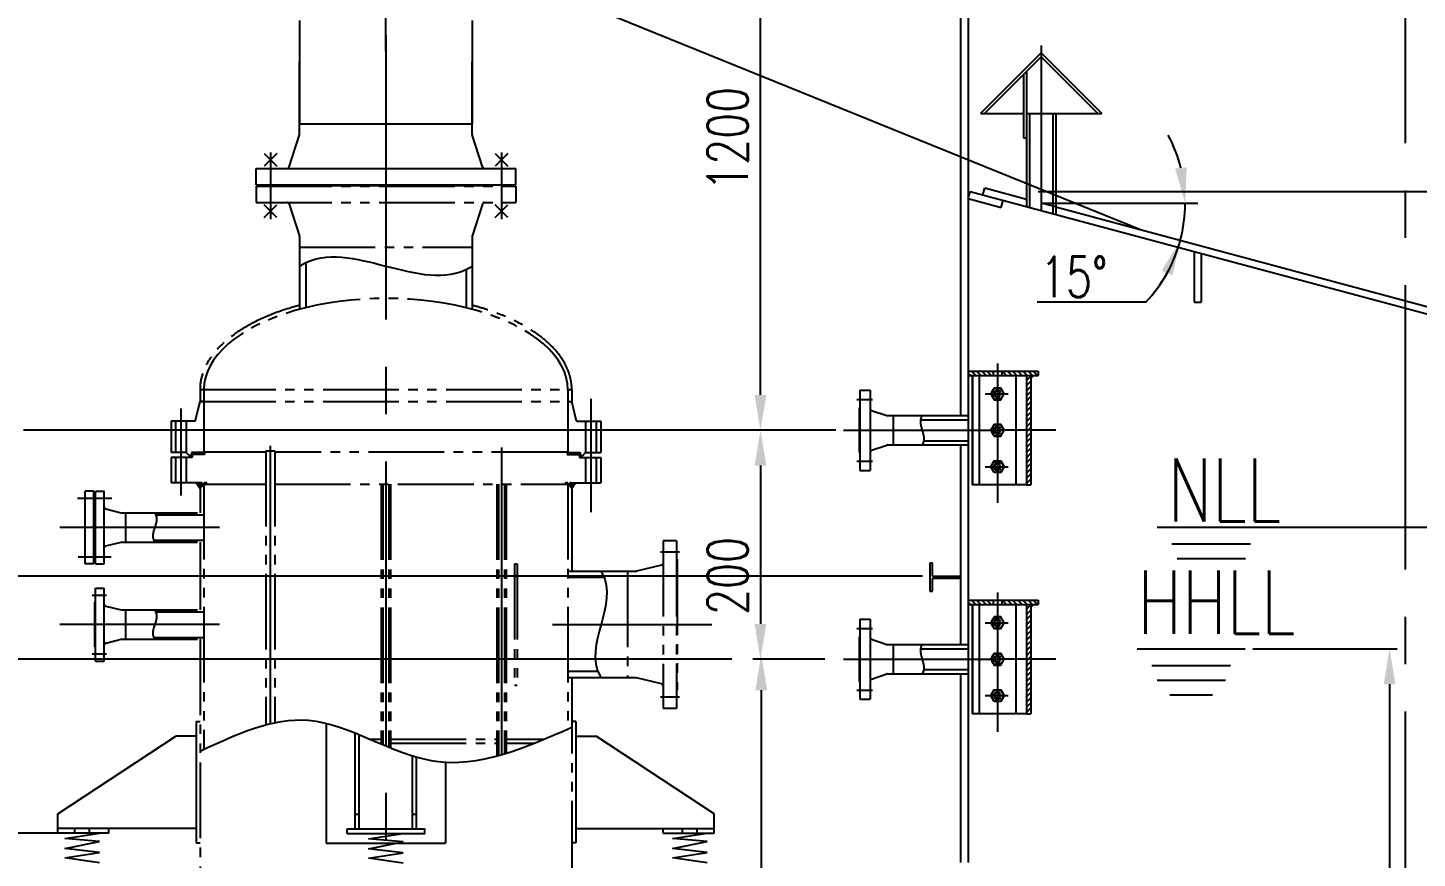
# Model space of a CAD drawing. Extents: x 45567 to 121349, y -17555 to 19241.
# Drawn here: x 45627.3 to 45737.4, y 10349.3 to 10415.1 of the extents above; entities that cross this region are included whole.
import ezdxf

# ---------------------------------------------------------------- set-up
doc = ezdxf.new("R2010")
doc.units = 0
doc.header["$LTSCALE"] = 30
doc.header["$MEASUREMENT"] = 0
doc.linetypes.add('CENTER2', pattern=[1.125, 0.75, -0.125, 0.125, -0.125])
doc.linetypes.add('LIDIVIDE', pattern=[0.65, 0.4, -0.05, 0.05, -0.05, 0.05, -0.05])
doc.layers.get('DEFPOINTS').update_dxf_attribs({"linetype": 'CONTINUOUS'})
for name, color, linetype in [('1', 2, 'CONTINUOUS'), ('2', 1, 'CONTINUOUS'), ('3', 3, 'CENTER2'), ('4', 3, 'CENTER2'), ('5', 6, 'LIDIVIDE')]:
    doc.layers.add(name, color=color, linetype=linetype)
doc.styles.add('HZ', font='simplex.shx', dxfattribs={"width": 0.75, "bigfont": 'SBTXT.shx'})
doc.dimstyles.new('STANDARD$0', dxfattribs={"dimtxt": 3.2, "dimasz": 2.8, "dimexe": 0.6, "dimexo": 0.6, "dimgap": 1, "dimtad": 1, "dimdec": 0, "dimzin": 0, "dimdsep": 46, "dimtxsty": 'HZ', "dimcen": 0.09, "dimadec": 0, "dimazin": 0, "dimtfac": 1, "dimtdec": 0, "dimtmove": 0, "dimatfit": 3, "dimfxl": 0, "dimtolj": 1, "dimtzin": 0, "dimarcsym": 0})
doc.dimstyles.new('STANDARD$2', dxfattribs={"dimtxt": 3.2, "dimasz": 2.8, "dimexe": 1, "dimexo": 0, "dimgap": 0.4, "dimtad": 1, "dimtih": 1, "dimtoh": 1, "dimdec": 0, "dimzin": 0, "dimdsep": 46, "dimtxsty": 'HZ', "dimcen": 0.75, "dimclrd": 256, "dimclre": 256, "dimclrt": 256, "dimadec": 0, "dimazin": 0, "dimtfac": 1, "dimtdec": 0, "dimtmove": 0, "dimatfit": 3, "dimfxl": 0, "dimtolj": 1, "dimtzin": 0, "dimlwd": -1, "dimlwe": -1, "dimarcsym": 0})

# ---------------------------------------------------------------- blocks, each defined once
blk = doc.blocks.new('*D1539')
at = {"layer": '1', "color": 0, "lineweight": -2}
for p, q in [((45724.41, 10365.92), (45735.84, 10365.92)), ((45735.24, 10363.12), (45735.24, 10189.87)), ((45734.96, 10187.07), (45735.84, 10187.07))]:
    blk.add_line(p, q, dxfattribs=at)
at = {"layer": '1', "color": 0}
for points in [[(45734.78, 10363.12), (45735.71, 10363.12), (45735.24, 10365.92)], [(45734.78, 10189.87), (45735.71, 10189.87), (45735.24, 10187.07)]]:
    blk.add_solid(points, dxfattribs=at)
at = {"layer": 'DEFPOINTS', "color": 0}
for p in [(45723.81, 10365.92), (45734.36, 10187.07), (45735.24, 10187.07)]:
    blk.add_point(p, dxfattribs=at)
at = {"layer": '1', "color": 0, "insert": (45732.64, 10276.5), "char_height": 3.2, "attachment_point": 5, "rotation": 90, "style": 'HZ'}
blk.add_mtext('\\A1;4655', dxfattribs=at)
blk = doc.blocks.new('*D1575')
at = {"layer": '1', "color": 0, "lineweight": -2}
for p, q in [((45721.54, 11033.23), (45817.58, 11033.23)), ((45816.98, 9972.32), (45816.98, 11030.43)), ((45809.76, 9969.52), (45817.58, 9969.52))]:
    blk.add_line(p, q, dxfattribs=at)
at = {"layer": '1', "color": 0}
for points in [[(45816.51, 11030.43), (45817.44, 11030.43), (45816.98, 11033.23)], [(45816.51, 9972.32), (45817.44, 9972.32), (45816.98, 9969.52)]]:
    blk.add_solid(points, dxfattribs=at)
at = {"layer": 'DEFPOINTS', "color": 0}
for p in [(45720.94, 11033.23), (45816.98, 11033.23), (45809.16, 9969.52)]:
    blk.add_point(p, dxfattribs=at)
at = {"layer": '1', "color": 0, "insert": (45814.38, 10501.37), "char_height": 3.2, "attachment_point": 5, "rotation": 90, "style": 'HZ'}
blk.add_mtext('\\A1;31200', dxfattribs=at)
blk = doc.blocks.new('*D1577')
at = {"layer": '1', "color": 0, "lineweight": -2}
for p, q in [((45679.41, 10427.46), (45616.95, 10427.46)), ((45617.55, 10343.72), (45617.55, 10424.66)), ((45624.3, 10340.92), (45616.95, 10340.92))]:
    blk.add_line(p, q, dxfattribs=at)
at = {"layer": '1', "color": 0}
for points in [[(45617.09, 10424.66), (45618.02, 10424.66), (45617.55, 10427.46)], [(45617.09, 10343.72), (45618.02, 10343.72), (45617.55, 10340.92)]]:
    blk.add_solid(points, dxfattribs=at)
at = {"layer": 'DEFPOINTS', "color": 0}
for p in [(45617.55, 10427.46), (45680.01, 10427.46), (45624.9, 10340.92)]:
    blk.add_point(p, dxfattribs=at)
at = {"layer": '1', "color": 0, "insert": (45614.95, 10384.19), "char_height": 3.2, "attachment_point": 5, "rotation": 90, "style": 'HZ'}
blk.add_mtext('\\A1;3100', dxfattribs=at)
blk = doc.blocks.new('*D1578')
at = {"layer": '1', "color": 0, "lineweight": -2}
for p, q in [((45686.19, 10429.38), (45684.79, 10429.38)), ((45685.39, 10386.03), (45685.39, 10426.58)), ((45691.37, 10383.23), (45684.79, 10383.23))]:
    blk.add_line(p, q, dxfattribs=at)
at = {"layer": '1', "color": 0}
for points in [[(45684.93, 10426.58), (45685.86, 10426.58), (45685.39, 10429.38)], [(45684.93, 10386.03), (45685.86, 10386.03), (45685.39, 10383.23)]]:
    blk.add_solid(points, dxfattribs=at)
at = {"layer": 'DEFPOINTS', "color": 0}
for p in [(45685.39, 10429.38), (45686.79, 10429.38), (45691.97, 10383.23)]:
    blk.add_point(p, dxfattribs=at)
at = {"layer": '1', "color": 0, "insert": (45682.79, 10406.31), "char_height": 3.2, "attachment_point": 5, "rotation": 90, "style": 'HZ'}
blk.add_mtext('\\A1;1200', dxfattribs=at)
blk = doc.blocks.new('*D1590')
at = {"layer": '1', "color": 0, "lineweight": -2}
for p, q in [((45655.71, 10413.26), (45655.71, 10487.25)), ((45658.51, 10486.65), (45733.68, 10486.65)), ((45736.48, 10483.52), (45736.48, 10487.25))]:
    blk.add_line(p, q, dxfattribs=at)
at = {"layer": '1', "color": 0}
for points in [[(45658.51, 10487.12), (45658.51, 10486.19), (45655.71, 10486.65)], [(45733.68, 10487.12), (45733.68, 10486.19), (45736.48, 10486.65)]]:
    blk.add_solid(points, dxfattribs=at)
at = {"layer": 'DEFPOINTS', "color": 0}
for p in [(45736.48, 10486.65), (45736.48, 10482.92), (45655.71, 10412.66)]:
    blk.add_point(p, dxfattribs=at)
at = {"layer": '1', "color": 0, "insert": (45696.09, 10489.25), "char_height": 3.2, "attachment_point": 5, "style": 'HZ'}
blk.add_mtext('\\A1;2100', dxfattribs=at)
blk = doc.blocks.new('*D1594')
at = {"layer": '1', "color": 0, "lineweight": -2}
for p, q in [((45698.22, 10371.69), (45622.61, 10371.69)), ((45623.21, 10278.34), (45623.21, 10368.89)), ((45698.22, 10275.54), (45622.61, 10275.54))]:
    blk.add_line(p, q, dxfattribs=at)
at = {"layer": '1', "color": 0}
for points in [[(45622.74, 10368.89), (45623.67, 10368.89), (45623.21, 10371.69)], [(45622.74, 10278.34), (45623.67, 10278.34), (45623.21, 10275.54)]]:
    blk.add_solid(points, dxfattribs=at)
at = {"layer": 'DEFPOINTS', "color": 0}
for p in [(45623.21, 10371.69), (45698.82, 10371.69), (45698.82, 10275.54)]:
    blk.add_point(p, dxfattribs=at)
at = {"layer": '1', "color": 0, "insert": (45620.61, 10323.61), "char_height": 3.2, "attachment_point": 5, "rotation": 90, "style": 'HZ'}
blk.add_mtext('\\A1;2500', dxfattribs=at)
blk = doc.blocks.new('*D1595')
at = {"layer": '1', "color": 0, "lineweight": -2}
for p, q in [((45698.22, 10479.38), (45622.61, 10479.38)), ((45623.21, 10374.49), (45623.21, 10476.58)), ((45698.22, 10371.69), (45622.61, 10371.69))]:
    blk.add_line(p, q, dxfattribs=at)
at = {"layer": '1', "color": 0}
for points in [[(45622.74, 10476.58), (45623.67, 10476.58), (45623.21, 10479.38)], [(45622.74, 10374.49), (45623.67, 10374.49), (45623.21, 10371.69)]]:
    blk.add_solid(points, dxfattribs=at)
at = {"layer": 'DEFPOINTS', "color": 0}
for p in [(45623.21, 10479.38), (45698.82, 10479.38), (45698.82, 10371.69)]:
    blk.add_point(p, dxfattribs=at)
at = {"layer": '1', "color": 0, "insert": (45620.61, 10422.47), "char_height": 3.2, "attachment_point": 5, "rotation": 90, "style": 'HZ'}
blk.add_mtext('\\A1;2800', dxfattribs=at)
blk = doc.blocks.new('*D1819')
at = {"layer": '1'}
for p, q in [((45712.4, 10401.22), (45720.05, 10401.22)), ((45715.93, 10393.38), (45707.31, 10393.38))]:
    blk.add_line(p, q, dxfattribs=at)
for start, end in [(14.0807, 28.1614), (345, 0), (316.6202, 345), (316.8386, 330.9193)]:
    blk.add_arc((45707.63, 10401.22), 11.42, start, end, dxfattribs=at)
for points in [[(45719.17, 10404.06), (45718.25, 10403.95), (45719.05, 10401.22)], [(45717.18, 10395.85), (45718.05, 10395.5), (45718.67, 10398.27)]]:
    blk.add_solid(points, dxfattribs=at)
at = {"layer": 'DEFPOINTS', "color": 0}
for p in [(45707.63, 10401.22), (45708.79, 10400.91), (45712.4, 10401.22), (45719.01, 10400.23), (45758.94, 10387.48)]:
    blk.add_point(p, dxfattribs=at)
at = {"layer": '1', "insert": (45710.22, 10395.38), "char_height": 3.2, "attachment_point": 5, "style": 'HZ'}
blk.add_mtext('\\A1;15°', dxfattribs=at)
blk = doc.blocks.new('*D1918')
at = {"layer": '1', "color": 0, "lineweight": -2}
for p, q in [((45707.39, 10402.13), (45746.8, 10402.13)), ((45746.2, 10399.33), (45746.2, 10182.18)), ((45746.53, 10179.38), (45746.8, 10179.38))]:
    blk.add_line(p, q, dxfattribs=at)
at = {"layer": '1', "color": 0}
for points in [[(45745.74, 10399.33), (45746.67, 10399.33), (45746.2, 10402.13)], [(45745.74, 10182.18), (45746.67, 10182.18), (45746.2, 10179.38)]]:
    blk.add_solid(points, dxfattribs=at)
at = {"layer": 'DEFPOINTS', "color": 0}
for p in [(45706.79, 10402.13), (45745.93, 10179.38), (45746.2, 10179.38)]:
    blk.add_point(p, dxfattribs=at)
at = {"layer": '1', "color": 0, "insert": (45743.6, 10290.76), "char_height": 3.2, "attachment_point": 5, "rotation": 90, "style": 'HZ'}
blk.add_mtext('\\A1;~5805', dxfattribs=at)
blk = doc.blocks.new('*D2031')
at = {"layer": '1', "color": 0, "lineweight": -2}
for p, q in [((45724.98, 10375.55), (45741.83, 10375.55)), ((45741.23, 10372.75), (45741.23, 10183.14)), ((45739.37, 10180.34), (45741.83, 10180.34))]:
    blk.add_line(p, q, dxfattribs=at)
at = {"layer": '1', "color": 0}
for points in [[(45740.76, 10372.75), (45741.7, 10372.75), (45741.23, 10375.55)], [(45740.76, 10183.14), (45741.7, 10183.14), (45741.23, 10180.34)]]:
    blk.add_solid(points, dxfattribs=at)
at = {"layer": 'DEFPOINTS', "color": 0}
for p in [(45724.38, 10375.55), (45738.77, 10180.34), (45741.23, 10180.34)]:
    blk.add_point(p, dxfattribs=at)
at = {"layer": '1', "color": 0, "insert": (45738.63, 10277.95), "char_height": 3.2, "attachment_point": 5, "rotation": 90, "style": 'HZ'}
blk.add_mtext('\\A1;4900', dxfattribs=at)
blk = doc.blocks.new('*D2187')
at = {"layer": '1', "color": 0, "lineweight": -2}
for p, q in [((45685.39, 10380.43), (45685.39, 10367.9)), ((45690.5, 10365.1), (45684.79, 10365.1))]:
    blk.add_line(p, q, dxfattribs=at)
at = {"layer": '1', "color": 0}
for points in [[(45684.93, 10380.43), (45685.86, 10380.43), (45685.39, 10383.23)], [(45684.93, 10367.9), (45685.86, 10367.9), (45685.39, 10365.1)]]:
    blk.add_solid(points, dxfattribs=at)
at = {"layer": 'DEFPOINTS', "color": 0}
for p in [(45685.39, 10383.23), (45685.39, 10365.1), (45691.1, 10365.1)]:
    blk.add_point(p, dxfattribs=at)
at = {"layer": '1', "color": 0, "insert": (45682.79, 10371.69), "char_height": 3.2, "attachment_point": 5, "rotation": 90, "style": 'HZ'}
blk.add_mtext('\\A1;200', dxfattribs=at)
blk = doc.blocks.new('*D2188')
at = {"layer": '1', "color": 0, "lineweight": -2}
for p, q in [((45685.45, 10362.65), (45685.45, 10321.67)), ((45684.33, 10318.87), (45686.05, 10318.87))]:
    blk.add_line(p, q, dxfattribs=at)
at = {"layer": '1', "color": 0}
for points in [[(45684.99, 10362.65), (45685.92, 10362.65), (45685.45, 10365.45)], [(45684.99, 10321.67), (45685.92, 10321.67), (45685.45, 10318.87)]]:
    blk.add_solid(points, dxfattribs=at)
at = {"layer": 'DEFPOINTS', "color": 0}
for p in [(45685.45, 10365.45), (45683.73, 10318.87), (45685.45, 10318.87)]:
    blk.add_point(p, dxfattribs=at)
at = {"layer": '1', "color": 0, "insert": (45682.85, 10342.16), "char_height": 3.2, "attachment_point": 5, "rotation": 90, "style": 'HZ'}
blk.add_mtext('\\A1;1700', dxfattribs=at)

msp = doc.modelspace()

# ---------------------------------------------------------------- hatches: boundary and pattern name
at = {"layer": '1'}
h = msp.add_hatch(dxfattribs=at)
h.set_pattern_fill('ANSI31', color=256, scale=2.307692, angle=90, style=0)
h.set_pattern_definition([(135, (13303.117, 1075.613), (-0.2039731075, -0.2039731075), [])])
h.paths.add_polyline_path([(45703.824797, 10387.901188), (45701.863258, 10387.901188), (45701.863258, 10387.555034), (45703.824797, 10387.555034)])
h.paths.add_polyline_path([(45707.40172, 10387.901188), (45704.517104, 10387.901188), (45704.517104, 10387.555034), (45707.40172, 10387.555034)])
h = msp.add_hatch(dxfattribs=at)
h.set_pattern_fill('ANSI31', color=256, scale=2.307692, style=0)
h.set_pattern_definition([(45, (13303.117, 1075.613), (-0.2039731075, 0.2039731075), [])])
h.paths.add_polyline_path([(45706.478643, 10383.228111), (45706.824797, 10383.228111), (45706.824797, 10387.555034), (45706.478643, 10387.555034)])
h.paths.add_polyline_path([(45706.478643, 10378.901188), (45706.824797, 10378.901188), (45706.824797, 10383.228111), (45706.478643, 10383.228111)])
h = msp.add_hatch(dxfattribs=at)
h.set_pattern_fill('ANSI31', color=256, scale=2.307692, angle=90, style=0)
h.set_pattern_definition([(135, (13303.117, 1057.48648), (-0.2039731075, -0.2039731075), [])])
h.paths.add_polyline_path([(45703.824797, 10369.774655), (45701.863258, 10369.774655), (45701.863258, 10369.428501), (45703.824797, 10369.428501)])
h.paths.add_polyline_path([(45707.40172, 10369.774655), (45704.517104, 10369.774655), (45704.517104, 10369.428501), (45707.40172, 10369.428501)])
h = msp.add_hatch(dxfattribs=at)
h.set_pattern_fill('ANSI31', color=256, scale=2.307692, style=0)
h.set_pattern_definition([(45, (13303.117, 1057.48648), (-0.2039731075, 0.2039731075), [])])
h.paths.add_polyline_path([(45706.478643, 10365.101578), (45706.824797, 10365.101578), (45706.824797, 10369.428501), (45706.478643, 10369.428501)])
h.paths.add_polyline_path([(45706.478643, 10360.774655), (45706.824797, 10360.774655), (45706.824797, 10365.101578), (45706.478643, 10365.101578)])
at = {"layer": '5', "ltscale": 10}
h = msp.add_hatch(dxfattribs=at)
h.set_pattern_fill('ANSI37', color=256, scale=0.384615, style=0)
h.set_pattern_definition([(135, (46060.43186, 10195.404245), (0.033995518, 0.033995518), []), (45, (46060.43186, 10195.404245), (0.033995518, -0.033995518), [])])
h.paths.add_polyline_path([(45640.670951, 10379.074265), (45641.03316, 10379.074265, -0.2982166267), (45641.209413, 10378.95888), (45641.286336, 10378.95888), (45641.286336, 10378.881957), (45641.209413, 10378.881957), (45640.978644, 10378.606937)])
h = msp.add_hatch(dxfattribs=at)
h.set_pattern_fill('ANSI37', color=256, scale=0.384615, style=0)
h.set_pattern_definition([(45, (45250.986964, 10195.404245), (-0.033995518, 0.033995518), []), (135, (45250.986964, 10195.404245), (-0.033995518, -0.033995518), [])])
h.paths.add_polyline_path([(45670.209412, 10378.95888), (45670.132489, 10378.95888), (45670.132489, 10378.881957), (45670.209412, 10378.881957), (45670.440182, 10378.606937), (45670.747874, 10379.074265), (45670.385665, 10379.074265, 0.2982166267)])

# ---------------------------------------------------------------- linework, layer by layer
at = {"layer": '1'}
for p, q in [((45609.583274, 10442.040893), (45715.645875, 10399.076405)), ((45646.056692, 10405.145159), (45647.054441, 10404.14741)), ((45647.054441, 10405.145159), (45646.056692, 10404.14741)), ((45665.362133, 10405.145159), (45664.364384, 10404.14741)), ((45664.364384, 10405.145159), (45665.362133, 10404.14741)), ((45646.056692, 10400.080294), (45647.054441, 10401.078042)), ((45647.054441, 10400.080294), (45646.056692, 10401.078042)), ((45665.362133, 10400.080294), (45664.364384, 10401.078042)), ((45664.364384, 10400.080294), (45665.362133, 10401.078042)), ((45708.786335, 10400.914413), (45707.632489, 10401.223585)), ((45707.632489, 10401.223585), (45712.395963, 10401.223585)), ((45702.279362, 10387.393265), (45702.15966, 10387.393265)), ((45702.279362, 10387.240813), (45702.15966, 10387.240813)), ((45702.279362, 10387.094265), (45702.15966, 10387.094265)), ((45702.279362, 10386.93957), (45702.15966, 10386.93957)), ((45702.279362, 10386.787118), (45702.15966, 10386.787118)), ((45702.279362, 10386.64057), (45702.15966, 10386.64057)), ((45702.279362, 10386.494023), (45702.15966, 10386.494023)), ((45702.279362, 10386.341571), (45702.15966, 10386.341571)), ((45702.279362, 10386.189118), (45702.15966, 10386.189118)), ((45702.279362, 10386.042571), (45702.15966, 10386.042571)), ((45702.279362, 10385.896023), (45702.15966, 10385.896023)), ((45702.279362, 10385.743571), (45702.15966, 10385.743571)), ((45702.279362, 10385.588876), (45702.15966, 10385.588876)), ((45702.279362, 10385.442329), (45702.15966, 10385.442329)), ((45702.279362, 10385.289876), (45702.15966, 10385.289876)), ((45702.279362, 10385.137424), (45702.15966, 10385.137424)), ((45702.279362, 10384.990877), (45702.15966, 10384.990877)), ((45702.279362, 10384.836182), (45702.15966, 10384.836182)), ((45702.279362, 10384.68373), (45702.15966, 10384.68373)), ((45702.279362, 10384.537182), (45702.15966, 10384.537182)), ((45702.279362, 10384.390635), (45702.15966, 10384.390635)), ((45702.279362, 10384.238182), (45702.15966, 10384.238182)), ((45702.279362, 10384.08573), (45702.15966, 10384.08573)), ((45686.652525, 10383.228111), (45626.993626, 10383.228111)), ((45702.279362, 10383.939183), (45702.15966, 10383.939183)), ((45702.279362, 10383.792635), (45702.15966, 10383.792635)), ((45702.279362, 10383.640183), (45702.15966, 10383.640183)), ((45702.279362, 10383.485488), (45702.15966, 10383.485488)), ((45702.279362, 10383.33894), (45702.15966, 10383.33894)), ((45702.279362, 10383.186488), (45702.15966, 10383.186488)), ((45702.279362, 10383.186488), (45702.15966, 10383.186488)), ((45702.279362, 10383.034036), (45702.15966, 10383.034036)), ((45702.279362, 10382.887488), (45702.15966, 10382.887488)), ((45702.279362, 10382.732793), (45702.15966, 10382.732793)), ((45702.279362, 10382.580341), (45702.15966, 10382.580341)), ((45702.279362, 10382.433794), (45702.15966, 10382.433794)), ((45702.279362, 10382.287246), (45702.15966, 10382.287246)), ((45702.279362, 10382.134794), (45702.15966, 10382.134794)), ((45702.279362, 10381.982342), (45702.15966, 10381.982342)), ((45702.279362, 10381.835794), (45702.15966, 10381.835794)), ((45702.279362, 10381.689247), (45702.15966, 10381.689247)), ((45702.279362, 10381.536795), (45702.15966, 10381.536795)), ((45702.279362, 10381.3821), (45702.15966, 10381.3821)), ((45702.279362, 10381.235552), (45702.15966, 10381.235552)), ((45702.279362, 10381.0831), (45702.15966, 10381.0831)), ((45702.279362, 10380.930648), (45702.15966, 10380.930648)), ((45702.279362, 10380.7841), (45702.15966, 10380.7841)), ((45702.279362, 10380.629405), (45702.15966, 10380.629405)), ((45702.279362, 10380.476953), (45702.15966, 10380.476953)), ((45702.279362, 10380.330405), (45702.15966, 10380.330405)), ((45702.279362, 10380.183858), (45702.15966, 10380.183858)), ((45702.279362, 10380.031406), (45702.15966, 10380.031406)), ((45702.279362, 10379.878953), (45702.15966, 10379.878953)), ((45702.279362, 10379.732406), (45702.15966, 10379.732406)), ((45702.279362, 10379.585858), (45702.15966, 10379.585858)), ((45702.279362, 10379.433406), (45702.15966, 10379.433406)), ((45702.279362, 10379.278711), (45702.15966, 10379.278711)), ((45702.279362, 10379.132164), (45702.15966, 10379.132164)), ((45702.279362, 10378.979711), (45702.15966, 10378.979711)), ((45702.279362, 10369.266732), (45702.15966, 10369.266732)), ((45702.279362, 10369.114279), (45702.15966, 10369.114279)), ((45702.279362, 10368.967732), (45702.15966, 10368.967732)), ((45702.279362, 10368.813037), (45702.15966, 10368.813037)), ((45702.279362, 10368.660585), (45702.15966, 10368.660585)), ((45702.279362, 10368.514037), (45702.15966, 10368.514037)), ((45702.279362, 10368.36749), (45702.15966, 10368.36749)), ((45702.279362, 10368.215037), (45702.15966, 10368.215037)), ((45702.279362, 10368.062585), (45702.15966, 10368.062585)), ((45702.279362, 10367.916038), (45702.15966, 10367.916038)), ((45702.279362, 10367.76949), (45702.15966, 10367.76949)), ((45702.279362, 10367.617038), (45702.15966, 10367.617038)), ((45702.279362, 10367.462343), (45702.15966, 10367.462343)), ((45702.279362, 10367.315795), (45702.15966, 10367.315795)), ((45702.279362, 10367.163343), (45702.15966, 10367.163343)), ((45702.279362, 10367.010891), (45702.15966, 10367.010891)), ((45702.279362, 10366.864343), (45702.15966, 10366.864343)), ((45702.279362, 10366.709648), (45702.15966, 10366.709648)), ((45702.279362, 10366.557196), (45702.15966, 10366.557196)), ((45702.279362, 10366.410649), (45702.15966, 10366.410649)), ((45702.279362, 10366.264101), (45702.15966, 10366.264101)), ((45702.279362, 10366.111649), (45702.15966, 10366.111649)), ((45702.279362, 10365.959197), (45702.15966, 10365.959197)), ((45702.279362, 10365.812649), (45702.15966, 10365.812649)), ((45702.279362, 10365.666102), (45702.15966, 10365.666102)), ((45702.279362, 10365.51365), (45702.15966, 10365.51365)), ((45702.279362, 10365.358955), (45702.15966, 10365.358955)), ((45683.130464, 10365.101578), (45593.099017, 10365.101578)), ((45702.279362, 10365.212407), (45702.15966, 10365.212407)), ((45702.279362, 10365.059955), (45702.15966, 10365.059955)), ((45702.279362, 10365.059955), (45702.15966, 10365.059955)), ((45702.279362, 10364.907503), (45702.15966, 10364.907503)), ((45702.279362, 10364.760955), (45702.15966, 10364.760955)), ((45702.279362, 10364.60626), (45702.15966, 10364.60626)), ((45702.279362, 10364.453808), (45702.15966, 10364.453808)), ((45702.279362, 10364.30726), (45702.15966, 10364.30726)), ((45702.279362, 10364.160713), (45702.15966, 10364.160713)), ((45702.279362, 10364.008261), (45702.15966, 10364.008261)), ((45702.279362, 10363.855808), (45702.15966, 10363.855808)), ((45702.279362, 10363.709261), (45702.15966, 10363.709261)), ((45702.279362, 10363.562713), (45702.15966, 10363.562713)), ((45702.279362, 10363.410261), (45702.15966, 10363.410261)), ((45702.279362, 10363.255566), (45702.15966, 10363.255566)), ((45702.279362, 10363.109019), (45702.15966, 10363.109019)), ((45702.279362, 10362.956567), (45702.15966, 10362.956567)), ((45702.279362, 10362.804114), (45702.15966, 10362.804114)), ((45702.279362, 10362.657567), (45702.15966, 10362.657567)), ((45702.279362, 10362.502872), (45702.15966, 10362.502872)), ((45702.279362, 10362.35042), (45702.15966, 10362.35042)), ((45702.279362, 10362.203872), (45702.15966, 10362.203872)), ((45702.279362, 10362.057325), (45702.15966, 10362.057325)), ((45702.279362, 10361.904872), (45702.15966, 10361.904872)), ((45702.279362, 10361.75242), (45702.15966, 10361.75242)), ((45702.279362, 10361.605873), (45702.15966, 10361.605873)), ((45702.279362, 10361.459325), (45702.15966, 10361.459325)), ((45702.279362, 10361.306873), (45702.15966, 10361.306873)), ((45702.279362, 10361.152178), (45702.15966, 10361.152178)), ((45702.279362, 10361.00563), (45702.15966, 10361.00563)), ((45702.279362, 10360.853178), (45702.15966, 10360.853178)), ((45629.709413, 10351.325297), (45611.304371, 10351.325297))]:
    msp.add_line(p, q, dxfattribs=at)
for centre, start, end in [((45704.17095, 10386.112727), 30.34805856, 319.64113683), ((45704.17095, 10383.228111), 30.34805856, 319.64113683), ((45704.17095, 10380.343496), 40.35886317, 329.65194144), ((45704.17095, 10367.986193), 30.34805856, 319.64113683), ((45704.17095, 10365.101578), 30.34805856, 319.64113683), ((45704.17095, 10362.216963), 40.35886317, 329.65194144)]:
    msp.add_arc(centre, 0.288462, start, end, dxfattribs=at)
for points in [[(45648.870919, 10396.230107), (45649.063226, 10396.345492), (45662.355534, 10396.114723), (45662.547841, 10396.230107)], [(45698.202014, 10384.387731), (45698.132783, 10384.272346), (45698.271245, 10382.183885), (45698.202014, 10382.0685)], [(45637.412615, 10374.376188), (45637.343384, 10374.491573), (45637.481846, 10376.580034), (45637.412615, 10376.695419)], [(45672.756493, 10372.056957), (45672.86034, 10371.883881), (45672.652647, 10363.803111), (45672.756493, 10363.630035)], [(45637.412615, 10366.683881), (45637.343384, 10366.799265), (45637.481846, 10368.887727), (45637.412615, 10369.003111)], [(45698.202014, 10366.261198), (45698.132783, 10366.145813), (45698.271245, 10364.057351), (45698.202014, 10363.941967)], [(45640.978644, 10357.832628), (45649.564066, 10360.264058), (45659.439755, 10357.05284), (45670.440182, 10359.718776)]]:
    msp.add_spline(points, degree=3, dxfattribs=at)
for points in [[(45706.824797, 10387.555034), (45707.081519, 10387.555034), (45706.824797, 10387.231685)], [(45706.824797, 10369.428501), (45707.081519, 10369.428501), (45706.824797, 10369.105152)]]:
    msp.add_solid(points, dxfattribs=at)
at = {"layer": '2'}
for p, q in [((45701.247874, 10422.543495), (45701.247874, 10384.387727)), ((45701.863258, 10422.543495), (45701.863258, 10348.997342)), ((45648.870951, 10415.689649), (45648.870951, 10407.497342)), ((45662.547874, 10415.689649), (45662.547874, 10407.497342)), ((45707.632489, 10413.12631), (45702.824797, 10408.318618)), ((45707.632489, 10412.799953), (45703.151154, 10408.318618)), ((45707.632489, 10413.12631), (45712.440181, 10408.318618)), ((45707.632489, 10412.799953), (45712.113824, 10408.318618)), ((45648.870951, 10406.677975), (45648.870951, 10412.417151)), ((45662.547874, 10406.677975), (45662.547874, 10412.417151)), ((45706.478643, 10411.646107), (45706.478643, 10400.935483)), ((45706.247873, 10411.415338), (45706.247873, 10406.395541)), ((45702.824797, 10408.318618), (45706.247873, 10408.318618)), ((45706.478643, 10408.318618), (45712.440181, 10408.318618)), ((45706.709412, 10408.318618), (45706.709412, 10400.873648)), ((45708.555566, 10408.318618), (45708.555566, 10400.317138)), ((45708.786335, 10408.318618), (45708.786335, 10400.317138)), ((45648.870951, 10407.497342), (45662.547874, 10407.497342)), ((45648.055402, 10404.079635), (45648.862853, 10406.625654)), ((45663.363424, 10404.079635), (45662.555972, 10406.625654)), ((45706.247873, 10406.395541), (45706.478643, 10406.395541)), ((45645.420951, 10402.674265), (45645.420951, 10403.95888)), ((45645.420951, 10403.95888), (45665.997874, 10403.95888)), ((45665.997874, 10402.674265), (45665.997874, 10403.95888)), ((45645.420951, 10402.674265), (45665.997874, 10402.674265)), ((45647.767105, 10402.612726), (45647.767105, 10402.674265)), ((45663.65172, 10402.612726), (45663.65172, 10402.674265)), ((45647.767105, 10402.612726), (45663.65172, 10402.612726)), ((45701.863258, 10401.574897), (45702.012577, 10402.132161)), ((45701.863258, 10401.574897), (45704.463828, 10400.878076)), ((45702.012577, 10402.132161), (45758.786334, 10386.919679)), ((45703.017104, 10401.862999), (45703.166423, 10402.420264)), ((45703.166423, 10402.420264), (45706.478643, 10401.532757)), ((45704.463828, 10400.878076), (45704.613146, 10401.435341)), ((45708.786335, 10400.914413), (45758.935653, 10387.476944)), ((45719.747873, 10397.380003), (45719.747873, 10393.379263)), ((45720.324796, 10397.225417), (45720.324796, 10393.379263)), ((45719.747873, 10393.379263), (45720.324796, 10393.379263)), ((45701.863258, 10387.901188), (45701.863258, 10387.555034)), ((45701.863258, 10387.901188), (45707.40172, 10387.901188)), ((45701.863258, 10387.555034), (45707.40172, 10387.555034)), ((45702.15966, 10387.555034), (45702.15966, 10378.901188)), ((45703.824797, 10387.901188), (45703.824797, 10387.555034)), ((45704.517104, 10387.901188), (45704.517104, 10387.555034)), ((45705.621198, 10387.555034), (45705.621198, 10378.901188)), ((45706.478643, 10387.555034), (45706.478643, 10378.901188)), ((45706.824797, 10387.555034), (45706.824797, 10378.901188)), ((45707.40172, 10387.901188), (45707.40172, 10387.555034)), ((45693.270951, 10386.401188), (45694.074797, 10386.401188)), ((45693.270951, 10386.401188), (45693.270951, 10380.055034)), ((45694.074797, 10386.401188), (45694.074797, 10380.055034)), ((45693.209412, 10384.997342), (45693.270951, 10384.997342)), ((45693.209412, 10384.997342), (45693.209412, 10381.45888)), ((45694.193073, 10384.804015), (45695.413504, 10384.396631)), ((45695.468305, 10384.387727), (45701.863258, 10384.387727)), ((45695.90172, 10384.387727), (45695.90172, 10382.068496)), ((45698.063856, 10384.049265), (45701.863258, 10384.049265)), ((45694.193073, 10381.652207), (45695.413504, 10382.059591)), ((45695.468305, 10382.068496), (45701.863258, 10382.068496)), ((45698.34017, 10382.406957), (45701.863258, 10382.406957)), ((45701.247874, 10382.068496), (45701.247874, 10366.261193)), ((45693.209412, 10381.45888), (45693.270951, 10381.45888)), ((45693.270951, 10380.055034), (45694.074797, 10380.055034)), ((45706.478643, 10378.901188), (45702.15966, 10378.901188)), ((45706.478643, 10378.901188), (45706.824797, 10378.901188)), ((45698.824797, 10372.708881), (45698.824797, 10370.478111)), ((45699.017104, 10372.708881), (45698.824797, 10372.708881)), ((45699.017104, 10371.68965), (45699.017104, 10372.708881)), ((45699.017104, 10371.68965), (45701.247874, 10371.68965)), ((45701.247874, 10371.497342), (45699.017104, 10371.497342)), ((45699.017104, 10370.478111), (45699.017104, 10371.497342)), ((45701.247874, 10371.68965), (45701.247874, 10371.497342)), ((45698.824797, 10370.478111), (45699.017104, 10370.478111)), ((45701.863258, 10369.774655), (45701.863258, 10369.428501)), ((45701.863258, 10369.774655), (45707.40172, 10369.774655)), ((45703.824797, 10369.774655), (45703.824797, 10369.428501)), ((45704.517104, 10369.774655), (45704.517104, 10369.428501)), ((45707.40172, 10369.774655), (45707.40172, 10369.428501)), ((45701.863258, 10369.428501), (45707.40172, 10369.428501)), ((45702.15966, 10369.428501), (45702.15966, 10360.774655)), ((45705.621198, 10369.428501), (45705.621198, 10360.774655)), ((45706.478643, 10369.428501), (45706.478643, 10360.774655)), ((45706.824797, 10369.428501), (45706.824797, 10360.774655)), ((45693.270951, 10368.274655), (45694.074797, 10368.274655)), ((45693.270951, 10368.274655), (45693.270951, 10361.928501)), ((45694.074797, 10368.274655), (45694.074797, 10361.928501)), ((45693.209412, 10366.870809), (45693.270951, 10366.870809)), ((45693.209412, 10366.870809), (45693.209412, 10363.332347)), ((45694.193073, 10366.677482), (45695.413504, 10366.270098)), ((45695.468305, 10366.261193), (45701.863258, 10366.261193)), ((45695.90172, 10366.261193), (45695.90172, 10363.941963)), ((45698.063856, 10365.922732), (45701.863258, 10365.922732)), ((45698.34017, 10364.280424), (45701.863258, 10364.280424)), ((45693.209412, 10363.332347), (45693.270951, 10363.332347)), ((45694.193073, 10363.525674), (45695.413504, 10363.933058)), ((45695.468305, 10363.941963), (45701.863258, 10363.941963)), ((45701.247874, 10363.941963), (45701.247874, 10348.997342)), ((45693.270951, 10361.928501), (45694.074797, 10361.928501)), ((45706.478643, 10360.774655), (45702.15966, 10360.774655)), ((45706.478643, 10360.774655), (45706.824797, 10360.774655))]:
    msp.add_line(p, q, dxfattribs=at)
for points in [[(45703.904481, 10386.574265), (45703.638012, 10386.112727), (45703.904481, 10385.651188), (45704.43742, 10385.651188), (45704.703889, 10386.112727), (45704.43742, 10386.574265)], [(45703.904481, 10383.68965), (45703.638012, 10383.228111), (45703.904481, 10382.766573), (45704.43742, 10382.766573), (45704.703889, 10383.228111), (45704.43742, 10383.68965)], [(45703.904481, 10379.881957), (45703.638012, 10380.343496), (45703.904481, 10380.805034), (45704.43742, 10380.805034), (45704.703889, 10380.343496), (45704.43742, 10379.881957)], [(45703.904481, 10368.447732), (45703.638012, 10367.986193), (45703.904481, 10367.524655), (45704.43742, 10367.524655), (45704.703889, 10367.986193), (45704.43742, 10368.447732)], [(45703.904481, 10365.563116), (45703.638012, 10365.101578), (45703.904481, 10364.640039), (45704.43742, 10364.640039), (45704.703889, 10365.101578), (45704.43742, 10365.563116)], [(45703.904481, 10361.755424), (45703.638012, 10362.216963), (45703.904481, 10362.678501), (45704.43742, 10362.678501), (45704.703889, 10362.216963), (45704.43742, 10361.755424)]]:
    msp.add_lwpolyline(points, close=True, dxfattribs=at)
for centre, radius in [((45704.17095, 10386.112727), 0.461538), ((45704.17095, 10386.112727), 0.230769), ((45704.17095, 10383.228111), 0.461538), ((45704.17095, 10383.228111), 0.230769), ((45704.17095, 10380.343496), 0.461538), ((45704.17095, 10380.343496), 0.230769), ((45704.17095, 10367.986193), 0.461538), ((45704.17095, 10367.986193), 0.230769), ((45704.17095, 10365.101578), 0.461538), ((45704.17095, 10365.101578), 0.230769), ((45704.17095, 10362.216963), 0.461538), ((45704.17095, 10362.216963), 0.230769)]:
    msp.add_circle(centre, radius, dxfattribs=at)
for centre, start, end in [((45648.697874, 10406.677975), 342.40394751, 0), ((45662.720951, 10406.677975), 180, 197.59605249), ((45647.890423, 10404.131957), 270, 342.40394751), ((45663.528402, 10404.131957), 197.59605249, 270), ((45694.247874, 10384.968187), 180, 251.5408451), ((45695.468305, 10384.560803), 251.5408451, 270), ((45695.468305, 10381.895419), 90, 108.4591549), ((45694.247874, 10381.488035), 108.4591549, 180), ((45694.247874, 10366.841654), 180, 251.5408451), ((45695.468305, 10366.43427), 251.5408451, 270), ((45694.247874, 10363.361502), 108.4591549, 180), ((45695.468305, 10363.768886), 90, 108.4591549)]:
    msp.add_arc(centre, 0.173077, start, end, dxfattribs=at)
at = {"layer": '3'}
for p, q in [((45736.478642, 11035.96838), (45736.478642, 9967.040636)), ((45655.709413, 10414.50896), (45655.709413, 10128.316655)), ((45704.17095, 10388.513011), (45704.17095, 10377.485682)), ((45693.017104, 10385.670419), (45694.267104, 10385.670419)), ((45703.185822, 10386.112727), (45705.020691, 10386.112727)), ((45708.791193, 10383.228111), (45704.429444, 10383.228111)), ((45693.017104, 10380.785804), (45694.267104, 10380.785804)), ((45703.185822, 10380.343496), (45705.020691, 10380.343496)), ((45704.17095, 10370.386478), (45704.17095, 10359.359149)), ((45693.017104, 10367.543886), (45694.267104, 10367.543886)), ((45703.185822, 10367.986193), (45705.020691, 10367.986193)), ((45708.791193, 10365.101578), (45704.429444, 10365.101578)), ((45693.017104, 10362.65927), (45694.267104, 10362.65927)), ((45703.185822, 10362.216963), (45705.020691, 10362.216963))]:
    msp.add_line(p, q, dxfattribs=at)
at = {"layer": '3', "ltscale": 10}
for p, q in [((45707.632489, 10413.707476), (45707.632489, 10400.626311)), ((45646.555567, 10405.218615), (45646.555567, 10399.946517)), ((45664.863259, 10405.218615), (45664.863259, 10399.946517)), ((45671.959412, 10385.732608), (45671.959412, 10376.744634)), ((45639.459413, 10384.9415), (45639.459413, 10378.073939)), ((45646.549529, 10381.997342), (45646.549529, 10359.996643)), ((45664.869297, 10381.874908), (45664.869297, 10357.544005)), ((45631.282258, 10377.853111), (45633.982714, 10377.853111)), ((45642.520311, 10375.535804), (45629.882773, 10375.535804)), ((45631.314642, 10373.218496), (45633.950329, 10373.218496)), ((45678.978609, 10373.583881), (45677.478609, 10373.583881)), ((45632.440178, 10370.160804), (45633.574794, 10370.160804)), ((45642.520311, 10367.843496), (45629.882773, 10367.843496)), ((45668.898514, 10367.843496), (45681.536052, 10367.843496)), ((45632.440178, 10365.526188), (45633.574794, 10365.526188)), ((45678.978609, 10362.103111), (45677.478609, 10362.103111))]:
    msp.add_line(p, q, dxfattribs=at)
at = {"layer": '3', "ltscale": 3}
for p, q in [((45691.974587, 10383.228111), (45704.429444, 10383.228111)), ((45691.974587, 10365.101578), (45704.429444, 10365.101578))]:
    msp.add_line(p, q, dxfattribs=at)
at = {"layer": '4'}
for p, q in [((45702.728643, 10387.555034), (45702.728643, 10378.901188)), ((45716.836163, 10375.552316), (45725.398497, 10375.552316)), ((45718.001663, 10374.236649), (45724.232997, 10374.236649)), ((45718.410497, 10373.068983), (45723.824163, 10373.068983)), ((45702.728643, 10369.428501), (45702.728643, 10360.774655)), ((45715.249619, 10365.920419), (45723.811952, 10365.920419)), ((45716.415119, 10364.604752), (45722.646452, 10364.604752)), ((45716.823952, 10363.437086), (45722.237619, 10363.437086)), ((45717.836619, 10362.269752), (45721.224952, 10362.269752))]:
    msp.add_line(p, q, dxfattribs=at)
at = {"layer": '5', "ltscale": 0.5}
for p, q in [((45645.420951, 10402.551188), (45665.997874, 10402.551188)), ((45647.767105, 10402.612726), (45663.65172, 10402.612726)), ((45645.420951, 10401.266573), (45665.997874, 10401.266573)), ((45648.870951, 10398.547477), (45648.870951, 10392.808301)), ((45648.870951, 10397.728111), (45662.547874, 10397.728111)), ((45649.359413, 10396.501101), (45649.359413, 10392.933883)), ((45640.978644, 10386.45888), (45670.440182, 10386.45888)), ((45640.978644, 10385.497342), (45670.440182, 10385.497342)), ((45646.184144, 10381.497342), (45641.344028, 10381.497342)), ((45646.184144, 10381.612727), (45646.184144, 10359.904862)), ((45646.914913, 10381.612727), (45646.914913, 10360.077422)), ((45670.074797, 10381.497342), (45646.914913, 10381.497342)), ((45641.209413, 10378.95888), (45646.184144, 10378.95888)), ((45641.286336, 10378.997342), (45641.286336, 10357.97534)), ((45646.914913, 10378.95888), (45670.209412, 10378.95888)), ((45655.344028, 10378.95888), (45655.344028, 10358.394672)), ((45655.420951, 10378.95888), (45655.420951, 10358.362027)), ((45655.478643, 10378.95888), (45655.478643, 10358.337602)), ((45655.940182, 10378.95888), (45655.940182, 10358.144637)), ((45655.997874, 10378.95888), (45655.997874, 10358.120893)), ((45656.074797, 10378.95888), (45656.074797, 10358.089391)), ((45664.503912, 10378.95888), (45664.503912, 10357.441834)), ((45664.580835, 10378.95888), (45664.580835, 10357.462714)), ((45664.638527, 10378.95888), (45664.638527, 10357.478598)), ((45665.100066, 10378.95888), (45665.100066, 10357.612316)), ((45665.157758, 10378.95888), (45665.157758, 10357.629833)), ((45665.234681, 10378.95888), (45665.234681, 10357.653456)), ((45670.132489, 10378.997342), (45670.132489, 10359.583314)), ((45634.769119, 10376.695419), (45641.286336, 10376.695419)), ((45637.498517, 10376.545034), (45641.286336, 10376.545034)), ((45634.769119, 10374.376188), (45641.286336, 10374.376188)), ((45637.326712, 10374.526573), (45641.286336, 10374.526573)), ((45677.670916, 10374.478111), (45677.670916, 10361.208881)), ((45678.724763, 10374.478111), (45678.724763, 10361.208881)), ((45678.786301, 10373.035804), (45678.786301, 10362.651188)), ((45665.890342, 10372.651188), (45665.890342, 10363.035804)), ((45666.121112, 10372.651188), (45666.121112, 10363.035804)), ((45674.863224, 10372.056957), (45674.863224, 10363.630035)), ((45634.769119, 10369.003111), (45641.286336, 10369.003111)), ((45637.498517, 10368.852727), (45641.286336, 10368.852727)), ((45634.769119, 10366.683881), (45641.286336, 10366.683881)), ((45637.326712, 10366.834265), (45641.286336, 10366.834265)), ((45640.978644, 10366.683881), (45640.978644, 10297.849266)), ((45670.440182, 10363.630035), (45670.440182, 10298.399262)), ((45654.474341, 10358.766573), (45655.344028, 10358.766573)), ((45656.074797, 10358.766573), (45664.503912, 10358.766573)), ((45665.234681, 10358.766573), (45668.239226, 10358.766573)), ((45655.193254, 10358.458881), (45655.344028, 10358.458881)), ((45656.074797, 10358.458881), (45664.503912, 10358.458881)), ((45665.234681, 10358.458881), (45667.48535, 10358.458881))]:
    msp.add_line(p, q, dxfattribs=at)
at = {"layer": '5', "ltscale": 10}
for p, q in [((45645.420951, 10402.551188), (45645.420951, 10401.266573)), ((45647.767105, 10402.612726), (45647.767105, 10402.551188)), ((45663.65172, 10402.612726), (45663.65172, 10402.551188)), ((45665.997874, 10402.551188), (45665.997874, 10401.266573)), ((45648.055402, 10401.145817), (45648.862853, 10398.599799)), ((45663.363424, 10401.145817), (45662.555972, 10398.599799)), ((45662.547874, 10398.547477), (45662.547874, 10392.808301)), ((45662.059413, 10395.959144), (45662.059413, 10392.933883)), ((45640.978644, 10386.45888), (45640.978644, 10385.497342)), ((45641.286336, 10386.45888), (45641.286336, 10385.497342)), ((45670.132489, 10386.45888), (45670.132489, 10385.497342)), ((45670.440182, 10386.45888), (45670.440182, 10385.497342)), ((45640.594028, 10383.95888), (45640.978644, 10385.497342)), ((45641.286336, 10385.497342), (45640.978644, 10385.497342)), ((45640.978644, 10385.497342), (45640.978644, 10385.497342)), ((45641.286336, 10385.497342), (45641.286336, 10381.45888)), ((45670.132489, 10385.497342), (45670.132489, 10381.45888)), ((45670.132489, 10385.497342), (45670.440182, 10385.497342)), ((45670.824797, 10383.95888), (45670.440182, 10385.497342)), ((45670.440182, 10385.497342), (45670.440182, 10385.497342)), ((45640.594028, 10383.95888), (45638.690182, 10383.95888)), ((45638.690182, 10383.95888), (45638.690182, 10381.45888)), ((45639.036336, 10383.95888), (45639.036336, 10381.45888)), ((45639.88249, 10383.95888), (45639.88249, 10381.45888)), ((45670.824797, 10383.95888), (45672.728643, 10383.95888)), ((45671.536335, 10383.95888), (45671.536335, 10381.45888)), ((45672.382489, 10383.95888), (45672.382489, 10381.45888)), ((45672.728643, 10383.95888), (45672.728643, 10381.45888)), ((45639.88249, 10381.45888), (45638.690182, 10381.45888)), ((45640.363259, 10381.074265), (45638.690182, 10381.074265)), ((45638.690182, 10381.074265), (45638.690182, 10379.074265)), ((45639.036336, 10381.074265), (45639.036336, 10379.074265)), ((45640.113259, 10381.228111), (45639.88249, 10381.45888)), ((45639.88249, 10381.074265), (45639.88249, 10379.074265)), ((45640.305567, 10381.228111), (45640.113259, 10381.228111)), ((45641.286336, 10381.45888), (45640.305567, 10381.45888)), ((45640.305567, 10381.45888), (45640.305567, 10381.228111)), ((45641.344028, 10381.305034), (45640.363259, 10381.305034)), ((45640.363259, 10381.305034), (45640.363259, 10381.074265)), ((45641.344028, 10381.497342), (45641.344028, 10381.305034)), ((45646.184144, 10381.612727), (45646.914913, 10381.612727)), ((45670.074797, 10381.497342), (45670.074797, 10381.305034)), ((45670.074797, 10381.305034), (45671.055566, 10381.305034)), ((45670.132489, 10381.45888), (45671.113259, 10381.45888)), ((45671.055566, 10381.305034), (45671.055566, 10381.074265)), ((45671.055566, 10381.074265), (45672.728643, 10381.074265)), ((45671.113259, 10381.45888), (45671.113259, 10381.228111)), ((45671.113259, 10381.228111), (45671.305566, 10381.228111)), ((45671.305566, 10381.228111), (45671.536335, 10381.45888)), ((45671.536335, 10381.45888), (45672.728643, 10381.45888)), ((45671.536335, 10381.074265), (45671.536335, 10379.074265)), ((45672.382489, 10381.074265), (45672.382489, 10379.074265)), ((45672.728643, 10381.074265), (45672.728643, 10379.074265)), ((45641.03316, 10379.074265), (45638.690182, 10379.074265)), ((45640.670951, 10379.074265), (45640.978644, 10378.606937)), ((45641.209413, 10378.881957), (45640.978644, 10378.606937)), ((45640.978644, 10378.606937), (45640.978644, 10376.695419)), ((45641.286336, 10378.881957), (45641.209413, 10378.881957)), ((45641.440182, 10379.074265), (45641.363259, 10379.074265)), ((45641.517105, 10378.997342), (45641.517105, 10378.95888)), ((45669.90172, 10378.997342), (45669.90172, 10378.95888)), ((45669.978643, 10379.074265), (45670.055566, 10379.074265)), ((45670.132489, 10378.881957), (45670.209412, 10378.881957)), ((45670.209412, 10378.881957), (45670.440182, 10378.606937)), ((45670.385665, 10379.074265), (45672.728643, 10379.074265)), ((45670.747874, 10379.074265), (45670.440182, 10378.606937)), ((45670.440182, 10378.606937), (45670.440182, 10372.056957)), ((45632.570948, 10378.420419), (45631.882486, 10378.420419)), ((45631.882486, 10372.651188), (45631.882486, 10378.420419)), ((45632.570948, 10372.651188), (45632.570948, 10378.420419)), ((45632.694024, 10372.651188), (45632.694024, 10378.420419)), ((45632.694024, 10378.420419), (45633.382486, 10378.420419)), ((45633.382486, 10372.651188), (45633.382486, 10378.420419)), ((45632.632486, 10377.305034), (45632.570948, 10377.305034)), ((45632.632486, 10373.766573), (45632.632486, 10377.305034)), ((45632.632486, 10377.305034), (45632.694024, 10377.305034)), ((45632.632486, 10373.766573), (45632.632486, 10377.305034)), ((45633.513697, 10377.003093), (45634.727253, 10376.700559)), ((45635.094024, 10374.376188), (45635.094024, 10376.695419)), ((45633.513697, 10374.068514), (45634.727253, 10374.371048)), ((45640.978644, 10374.376188), (45640.978644, 10369.003111)), ((45678.724763, 10374.478111), (45677.670916, 10374.478111)), ((45632.632486, 10373.766573), (45632.570948, 10373.766573)), ((45632.632486, 10373.766573), (45632.694024, 10373.766573)), ((45678.786301, 10373.035804), (45678.724763, 10373.035804)), ((45632.570948, 10372.651188), (45631.882486, 10372.651188)), ((45632.694024, 10372.651188), (45633.382486, 10372.651188)), ((45665.890342, 10372.651188), (45666.121112, 10372.651188)), ((45675.534677, 10372.056957), (45670.132489, 10372.056957)), ((45677.538953, 10372.541994), (45675.57579, 10372.061912)), ((45673.013003, 10371.56465), (45670.132489, 10371.56465)), ((45632.694024, 10364.958881), (45632.694024, 10370.728111)), ((45632.694024, 10370.728111), (45633.382486, 10370.728111)), ((45633.382486, 10364.958881), (45633.382486, 10370.728111)), ((45632.632486, 10366.074265), (45632.632486, 10369.612727)), ((45632.632486, 10369.612727), (45632.694024, 10369.612727)), ((45633.513697, 10369.310786), (45634.727253, 10369.008251)), ((45635.094024, 10366.683881), (45635.094024, 10369.003111)), ((45633.513697, 10366.376206), (45634.727253, 10366.678741)), ((45632.632486, 10366.074265), (45632.694024, 10366.074265)), ((45632.694024, 10364.958881), (45633.382486, 10364.958881)), ((45665.890342, 10363.035804), (45666.121112, 10363.035804)), ((45672.499983, 10364.122342), (45670.132489, 10364.122342)), ((45675.534677, 10363.630035), (45670.132489, 10363.630035)), ((45677.538953, 10363.144998), (45675.57579, 10363.62508)), ((45678.786301, 10362.651188), (45678.724763, 10362.651188)), ((45678.724763, 10361.208881), (45677.670916, 10361.208881)), ((45640.670951, 10360.171451), (45640.670951, 10350.556066)), ((45640.670951, 10360.171451), (45640.978644, 10360.171451)), ((45650.975774, 10360.028347), (45650.975774, 10350.529223)), ((45670.747874, 10360.171451), (45670.440182, 10360.171451)), ((45670.747874, 10360.171451), (45670.747874, 10350.556066)), ((45629.709413, 10352.863758), (45639.055567, 10359.017605)), ((45640.670951, 10359.017605), (45639.055567, 10359.017605)), ((45653.286336, 10351.683069), (45653.286336, 10359.260911)), ((45653.594028, 10351.683069), (45653.594028, 10359.136397)), ((45670.747874, 10359.017605), (45672.363259, 10359.017605)), ((45681.709412, 10352.863758), (45672.363259, 10359.017605)), ((45657.824797, 10351.683069), (45657.824797, 10357.445908)), ((45658.132489, 10351.683069), (45658.132489, 10357.352822)), ((45660.443051, 10356.945383), (45660.443051, 10350.529223)), ((45629.709413, 10351.325297), (45629.709413, 10352.863758)), ((45653.286336, 10352.836915), (45653.594028, 10352.836915)), ((45657.824797, 10352.836915), (45658.132489, 10352.836915)), ((45681.709412, 10351.325297), (45681.709412, 10352.863758)), ((45640.670951, 10351.709912), (45629.709413, 10351.709912)), ((45633.747874, 10351.325297), (45629.709413, 10351.325297)), ((45630.25724, 10350.903976), (45633.007739, 10351.325297)), ((45631.055567, 10351.325297), (45631.055567, 10351.709912)), ((45632.209413, 10351.325297), (45632.209413, 10351.709912)), ((45633.747874, 10351.325297), (45633.747874, 10351.709912)), ((45652.63249, 10351.298454), (45652.63249, 10351.683069)), ((45652.63249, 10351.683069), (45658.786336, 10351.683069)), ((45652.63249, 10351.298454), (45658.786336, 10351.298454)), ((45654.334163, 10350.877132), (45657.084662, 10351.298454)), ((45658.786336, 10351.298454), (45658.786336, 10351.683069)), ((45670.747874, 10351.709912), (45681.709412, 10351.709912)), ((45677.670951, 10351.325297), (45677.670951, 10351.709912)), ((45677.670951, 10351.325297), (45681.709412, 10351.325297)), ((45678.411086, 10350.903976), (45681.161585, 10351.325297)), ((45679.209412, 10351.325297), (45679.209412, 10351.709912)), ((45680.363258, 10351.325297), (45680.363258, 10351.709912)), ((45633.007739, 10350.664096), (45630.25724, 10350.903976)), ((45630.25724, 10350.101953), (45633.007739, 10350.664096)), ((45633.007739, 10349.806333), (45630.25724, 10350.101953)), ((45640.670951, 10350.556066), (45640.978644, 10350.556066)), ((45650.975774, 10350.529223), (45660.443051, 10350.529223)), ((45657.084662, 10350.637253), (45654.334163, 10350.877132)), ((45654.334163, 10350.075109), (45657.084662, 10350.637253)), ((45657.084662, 10349.77949), (45654.334163, 10350.075109)), ((45670.747874, 10350.556066), (45670.440182, 10350.556066)), ((45681.161585, 10350.664096), (45678.411086, 10350.903976)), ((45678.411086, 10350.101953), (45681.161585, 10350.664096)), ((45681.161585, 10349.806333), (45678.411086, 10350.101953)), ((45630.25724, 10349.382314), (45633.007739, 10349.806333)), ((45633.007739, 10348.969739), (45630.25724, 10349.382314)), ((45654.334163, 10349.35547), (45657.084662, 10349.77949)), ((45657.084662, 10348.942895), (45654.334163, 10349.35547)), ((45678.411086, 10349.382314), (45681.161585, 10349.806333)), ((45681.161585, 10348.969739), (45678.411086, 10349.382314))]:
    msp.add_line(p, q, dxfattribs=at)
for centre, radius, start, end in [((45647.890423, 10401.093496), 0.173077, 17.59605249, 90), ((45663.528402, 10401.093496), 0.173077, 90, 162.40394751), ((45648.697874, 10398.547477), 0.173077, 0, 17.59605249), ((45662.720951, 10398.547477), 0.173077, 162.40394751, 180), ((45641.03316, 10378.881957), 0.192308, 23.57817848, 90), ((45641.363259, 10378.997342), 0.076923, 90, 180), ((45641.440182, 10378.997342), 0.076923, 0, 90), ((45669.978643, 10378.997342), 0.076923, 90, 180), ((45670.055566, 10378.997342), 0.076923, 0, 90), ((45670.385665, 10378.881957), 0.192308, 90, 156.42182152), ((45633.555563, 10377.17103), 0.173077, 180, 256.00173848), ((45634.769119, 10376.868496), 0.173077, 256.00173848, 270), ((45633.555563, 10373.900577), 0.173077, 103.99826152, 180), ((45634.769119, 10374.203111), 0.173077, 90, 103.99826152), ((45675.534677, 10372.230034), 0.173077, 270, 283.74172931), ((45677.49784, 10372.710117), 0.173077, 283.74172931, 0), ((45633.555563, 10369.478723), 0.173077, 180, 256.00173848), ((45634.769119, 10369.176188), 0.173077, 256.00173848, 270), ((45633.555563, 10366.208269), 0.173077, 103.99826152, 180), ((45634.769119, 10366.510804), 0.173077, 90, 103.99826152), ((45675.534677, 10363.456958), 0.173077, 76.25827069, 90), ((45677.49784, 10362.976875), 0.173077, 0, 76.25827069)]:
    msp.add_arc(centre, radius, start, end, dxfattribs=at)
at = {"layer": '5', "ltscale": 0.5}
msp.add_ellipse((45655.709413, 10386.45888), major_axis=(-14.423077, 0), ratio=0.5, start_param=3.1415926536, end_param=6.2831853072, dxfattribs=at)
for points, knots in [([(45648.870951, 10393.126792), (45648.111367, 10392.925297), (45647.386394, 10392.689973), (45646.020055, 10392.155188), (45645.37968, 10391.855089), (45644.211261, 10391.20012), (45643.683203, 10390.845269), (45642.755958, 10390.089223), (45642.356711, 10389.687994), (45641.779542, 10388.947934), (45641.571562, 10388.616892), (45641.24537, 10387.938374), (45641.127231, 10387.590851), (45641.004787, 10386.980559), (45640.978644, 10386.719728), (45640.978644, 10386.45888)], [2.0585735072, 2.0585735072, 2.0585735072, 2.0585735072, 2.2349610755, 2.2349610755, 2.4132347904, 2.4132347904, 2.5915085052, 2.5915085052, 2.7697822201, 2.7697822201, 2.9056969652, 2.9056969652, 3.0416117104, 3.0416117104, 3.1415926536, 3.1415926536, 3.1415926536, 3.1415926536]), ([(45670.440182, 10386.45888), (45670.440182, 10386.697123), (45670.418381, 10386.935356), (45670.331728, 10387.408503), (45670.266889, 10387.643405), (45670.095606, 10388.107104), (45669.989177, 10388.335903), (45669.616316, 10388.99932), (45669.294049, 10389.42236), (45668.512608, 10390.22664), (45668.05338, 10390.607995), (45667.013258, 10391.320528), (45666.432326, 10391.651703), (45665.166544, 10392.255679), (45664.481695, 10392.528457), (45663.364249, 10392.897518), (45662.961163, 10393.017139), (45662.547874, 10393.126774)], [0, 0, 0, 0, 0.0913167374, 0.0913167374, 0.1826334748, 0.1826334748, 0.2739502121, 0.2739502121, 0.452223927, 0.452223927, 0.6304976418, 0.6304976418, 0.8087713567, 0.8087713567, 0.9870450716, 0.9870450716, 1.0830177477, 1.0830177477, 1.0830177477, 1.0830177477])]:
    msp.add_open_spline(points, degree=3, knots=knots, dxfattribs=at)

# ---------------------------------------------------------------- texts
at = {"layer": '1', "style": 'HZ', "width": 0.75}
for s, p in [('NLL', (45717.655076, 10376.002113)), ('HHLL', (45715.261494, 10367.118736))]:
    msp.add_text(s, height=5, dxfattribs=at).set_placement(p)

# ---------------------------------------------------------------- dimensions: what is measured, and where the dimension line sits
at = {"layer": '1'}
for base, p1, p2, text, picture, middle in [((45816.978123, 11033.228103), (45809.1612, 9969.515232), (45720.940181, 11033.228103), '31200', '*D1575', (45814.378123, 10501.371668)), ((45685.451886, 10318.874203), (45685.451886, 10365.447694), (45683.730464, 10318.874203), '1700', '*D2188', (45682.851886, 10342.160949))]:
    dim = msp.add_linear_dim(base=base, p1=p1, p2=p2, angle=90, text=text, dimstyle='STANDARD$0', dxfattribs=at)
    dim.commit()
    dim.dimension.update_dxf_attribs({"geometry": picture, "text_midpoint": middle})
dim = msp.add_linear_dim(base=(45736.478642, 10486.653486), p1=(45655.709413, 10412.660071), p2=(45736.478642, 10482.916448), dimstyle='STANDARD$0', override={"dimlfac": 26}, dxfattribs=at)
dim.commit()
dim.dimension.update_dxf_attribs({"geometry": '*D1590', "text_midpoint": (45696.094027, 10489.253486)})
dim = msp.add_linear_dim(base=(45623.207485, 10479.381956), p1=(45698.824797, 10371.68965), p2=(45698.824797, 10479.381956), angle=90, dimstyle='STANDARD$0', override={"dimlfac": 26}, dxfattribs=at)
dim.commit()
dim.dimension.update_dxf_attribs({"geometry": '*D1595', "text_midpoint": (45623.207485, 10422.466739), "dimtype": 160})
for base, p1, p2, picture, middle in [((45685.3942, 10429.381957), (45691.974587, 10383.228111), (45686.786335, 10429.381957), '*D1578', (45682.7942, 10406.305034)), ((45623.207485, 10371.68965), (45698.824797, 10275.535805), (45698.824797, 10371.68965), '*D1594', (45620.607485, 10323.612727))]:
    dim = msp.add_linear_dim(base=base, p1=p1, p2=p2, angle=90, dimstyle='STANDARD$0', override={"dimlfac": 26}, dxfattribs=at)
    dim.commit()
    dim.dimension.update_dxf_attribs({"geometry": picture, "text_midpoint": middle})
for base, p1, p2, text, picture, middle in [((45617.55374, 10427.45888), (45624.901721, 10340.920419), (45680.012261, 10427.45888), '3100', '*D1577', (45614.95374, 10384.18965)), ((45746.202718, 10179.38196), (45706.788042, 10402.132161), (45745.930761, 10179.38196), '~5805', '*D1918', (45743.602718, 10290.757061)), ((45741.230662, 10180.343498), (45724.376767, 10375.552316), (45738.769741, 10180.343498), '4900', '*D2031', (45738.630662, 10277.947907)), ((45735.241728, 10187.074267), (45723.811952, 10365.920419), (45734.358092, 10187.074267), '4655', '*D1539', (45732.641728, 10276.497343))]:
    dim = msp.add_linear_dim(base=base, p1=p1, p2=p2, angle=90, text=text, dimstyle='STANDARD$0', override={"dimlfac": 26}, dxfattribs=at)
    dim.commit()
    dim.dimension.update_dxf_attribs({"geometry": picture, "text_midpoint": middle})
dim = msp.add_angular_dim_2l(base=(45719.011235, 10400.228074), line1=((45708.786335, 10400.914413), (45758.935653, 10387.476944)), line2=((45707.632489, 10401.223585), (45712.395963, 10401.223585)), dimstyle='STANDARD$2', dxfattribs=at)
dim.commit()
dim.dimension.update_dxf_attribs({"geometry": '*D1819', "text_midpoint": (45710.22006, 10395.378454)})
dim = msp.add_linear_dim(base=(45685.3942, 10365.101578), p1=(45685.3942, 10383.228111), p2=(45691.10161, 10365.101578), angle=90, text='200', dimstyle='STANDARD$0', override={"dimlfac": 26}, dxfattribs=at)
dim.commit()
dim.dimension.update_dxf_attribs({"geometry": '*D2187', "text_midpoint": (45685.3942, 10371.68965), "dimtype": 160})

doc.saveas('drawing.dxf')
